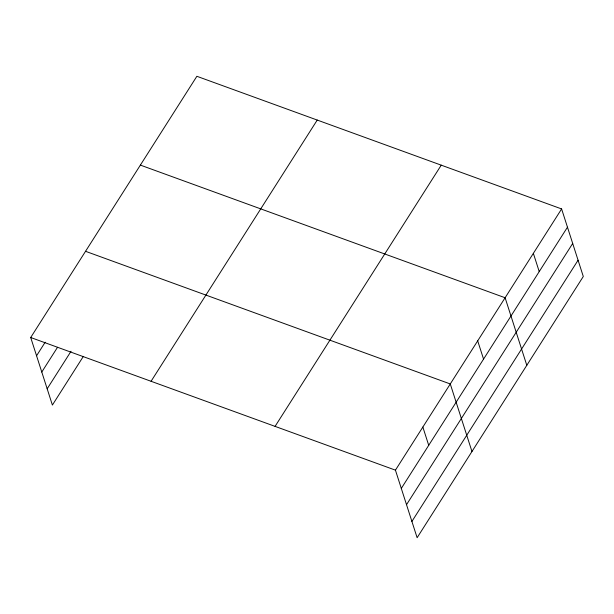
<?xml version="1.0" encoding="UTF-8"?>
<svg xmlns="http://www.w3.org/2000/svg" width="614" height="614" viewBox="0 0 614 614"><rect width="100%" height="100%" fill="white"/><g stroke="black" fill="none" stroke-linecap="round" stroke-linejoin="round"><path stroke-width="0.92" d="M83.366 356.373L52.39 405.063L30.7 337.508L196.871 76.29L561.61 208.937L583.3 276.492L417.129 537.711L395.439 470.155L561.61 208.937M36.564 355.767L45.19 342.198M41.783 372.038L57.524 347.294M47.171 388.8L71.032 351.285M151.067 381.286L317.238 120.06M275.072 426.385L441.243 165.158M401.303 488.414L567.474 227.195M406.522 504.685L572.693 243.459M411.902 521.447L578.073 260.221M140.376 165.105L505.115 297.752L526.804 365.307M85.538 251.303L450.277 383.957L471.966 451.513M30.7 337.508L395.439 470.155M533.359 253.344L539.222 271.603M477.692 340.854L483.556 359.113M422.854 427.052L428.718 445.311"/></g></svg>
